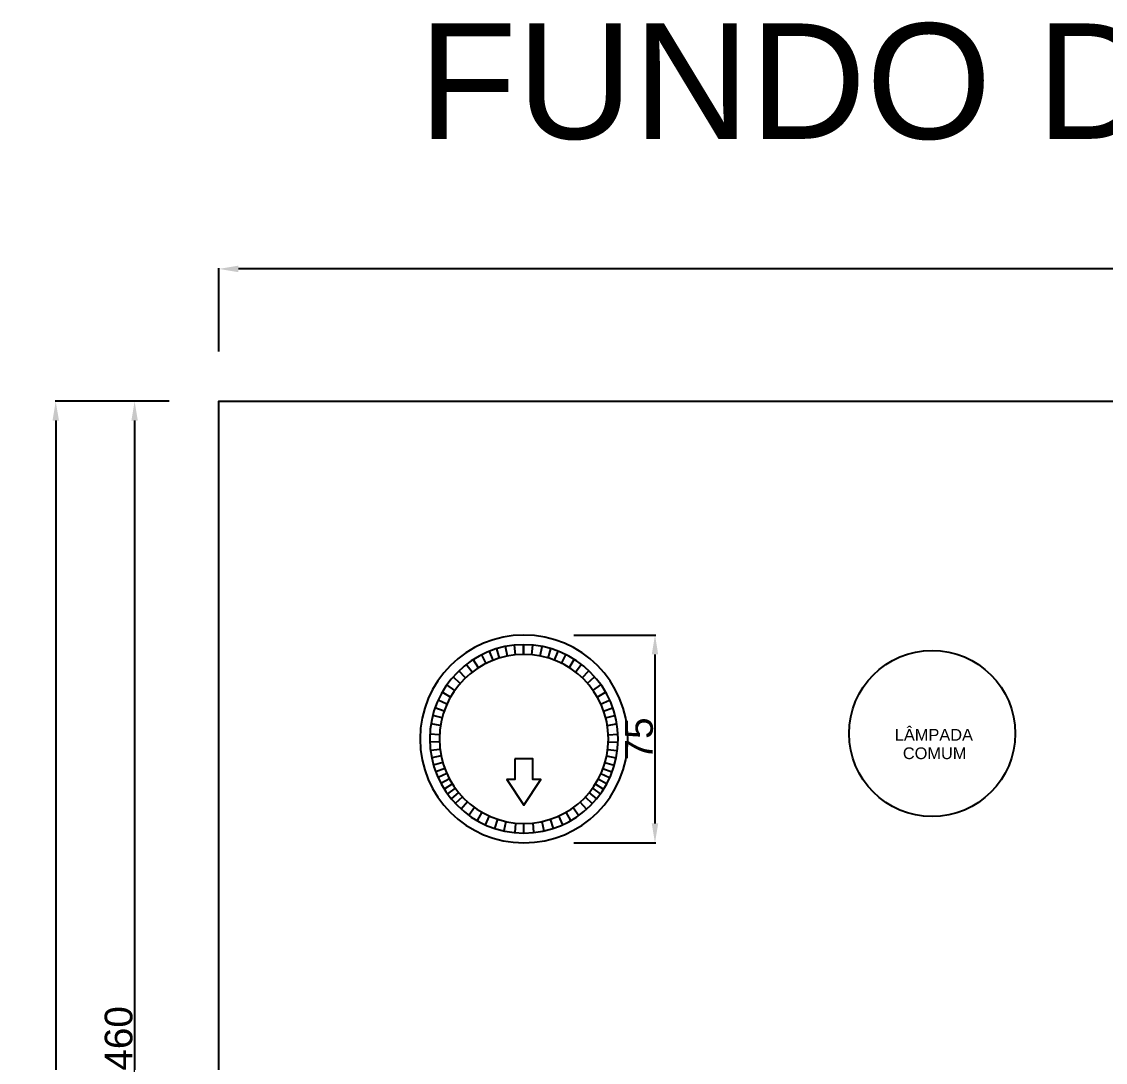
# Model space of a CAD drawing. Header units: millimetres. Extents: x 1729 to 7209, y 940 to 3564.
# Drawn here: x 1729.4 to 2120.6, y 1501 to 1876.7 of the extents above; entities that cross this region are included whole.
import ezdxf

# ---------------------------------------------------------------- set-up
doc = ezdxf.new("R2010")
doc.units = ezdxf.units.MM
doc.layers.add('Traço-fino', color=7, linetype='Continuous', transparency=0.7)
doc.styles.get("Standard").update_dxf_attribs({"font": 'arial.ttf'})
doc.dimstyles.new('ISO-25', dxfattribs={"dimtxt": 10, "dimasz": 7, "dimexe": 0.25, "dimexo": 18, "dimtad": 1, "dimtxsty": 'Standard', "dimcen": 2.5, "dimclrd": 1, "dimadec": 0, "dimazin": 0, "dimtfac": 1, "dimtmove": 0, "dimatfit": 3, "dimfxl": 0, "dimarcsym": 0})

# ---------------------------------------------------------------- blocks, each defined once
blk = doc.blocks.new('*D51')
at = {"color": 0, "lineweight": -2}
for p, q in [((1800.63, 1757.68), (1800.63, 1787.69)), ((2900.63, 1757.68), (2900.63, 1787.69))]:
    blk.add_line(p, q, dxfattribs=at)
at = {"color": 1, "lineweight": -2}
blk.add_line((2893.63, 1787.44), (1807.63, 1787.44), dxfattribs=at)
at = {"color": 1}
for points in [[(1807.63, 1788.61), (1807.63, 1786.27), (1800.63, 1787.44)], [(2893.63, 1788.61), (2893.63, 1786.27), (2900.63, 1787.44)]]:
    blk.add_solid(points, dxfattribs=at)
at = {"layer": 'Defpoints', "color": 0}
for p in [(1800.63, 1787.44), (1800.63, 1739.68), (2900.63, 1739.68)]:
    blk.add_point(p, dxfattribs=at)
at = {"color": 0, "insert": (2350.63, 1793.17), "char_height": 10, "attachment_point": 5}
blk.add_mtext('1100', dxfattribs=at)
blk = doc.blocks.new('*D52')
at = {"color": 0, "lineweight": -2}
for p, q in [((1782.63, 1739.68), (1741.45, 1739.68)), ((1782.63, 939.68), (1741.45, 939.68))]:
    blk.add_line(p, q, dxfattribs=at)
at = {"color": 1, "lineweight": -2}
blk.add_line((1741.7, 1732.68), (1741.7, 946.68), dxfattribs=at)
at = {"color": 1}
for points in [[(1740.53, 1732.68), (1742.87, 1732.68), (1741.7, 1739.68)], [(1740.53, 946.68), (1742.87, 946.68), (1741.7, 939.68)]]:
    blk.add_solid(points, dxfattribs=at)
at = {"layer": 'Defpoints', "color": 0}
for p in [(1800.63, 1739.68), (1741.7, 939.68), (1800.63, 939.68)]:
    blk.add_point(p, dxfattribs=at)
at = {"color": 0, "insert": (1735.97, 1339.68), "char_height": 10, "attachment_point": 5, "rotation": 90}
blk.add_mtext('800', dxfattribs=at)
blk = doc.blocks.new('fotocelula')
for p, q in [((3315.96, 2810.13), (3315.96, 2817.13)), ((3316.17, 2810.13), (3316.17, 2817.13)), ((3288.87, 2803.68), (3285.74, 2809.94)), ((3293.87, 2805.91), (3291.31, 2812.43)), ((3298.57, 2807.54), (3296.56, 2814.24)), ((3304.24, 2808.96), (3302.87, 2815.82)), ((3310.15, 2809.84), (3309.46, 2816.8)), ((3321.98, 2809.84), (3322.67, 2816.8)), ((3327.89, 2808.96), (3329.26, 2815.82)), ((3333.55, 2807.54), (3335.57, 2814.24)), ((3338.26, 2805.91), (3340.82, 2812.43)), ((3343.26, 2803.68), (3346.39, 2809.94)), ((3278.81, 2797.36), (3274.52, 2802.89)), ((3283.39, 2800.58), (3279.62, 2806.48)), ((3348.74, 2800.58), (3352.51, 2806.48)), ((3353.32, 2797.36), (3357.61, 2802.89)), ((3270.23, 2789.27), (3264.96, 2793.88)), ((3273.97, 2793.19), (3269.13, 2798.24)), ((3358.16, 2793.19), (3363, 2798.24)), ((3361.9, 2789.27), (3367.17, 2793.88)), ((3266.25, 2784.19), (3260.52, 2788.22)), ((3365.88, 2784.19), (3371.61, 2788.22)), ((3263.18, 2779.36), (3257.1, 2782.82)), ((3368.95, 2779.36), (3375.03, 2782.82)), ((3258.56, 2769.19), (3251.94, 2771.49)), ((3260.57, 2774.25), (3254.19, 2777.13)), ((3371.56, 2774.25), (3377.93, 2777.13)), ((3373.57, 2769.19), (3380.19, 2771.49)), ((3257.1, 2764.39), (3250.33, 2766.14)), ((3375.03, 2764.39), (3381.8, 2766.14)), ((3255.94, 2758.83), (3249.03, 2759.94)), ((3376.19, 2758.83), (3383.1, 2759.94)), ((3255.2, 2746.99), (3248.21, 2746.74)), ((3255.24, 2752.2), (3248.25, 2752.55)), ((3376.89, 2752.2), (3383.88, 2752.55)), ((3376.93, 2746.99), (3383.92, 2746.74)), ((3255.64, 2741.57), (3248.69, 2740.7)), ((3376.49, 2741.57), (3383.44, 2740.7)), ((3256.41, 2736.86), (3249.56, 2735.45)), ((3257.6, 2732.09), (3250.87, 2730.13)), ((3374.53, 2732.09), (3381.26, 2730.13)), ((3375.72, 2736.86), (3382.57, 2735.45)), ((3259.04, 2727.74), (3252.48, 2725.29)), ((3260.53, 2724.12), (3254.14, 2721.25)), ((3371.6, 2724.12), (3377.99, 2721.25)), ((3373.09, 2727.74), (3379.65, 2725.29)), ((3262.43, 2720.26), (3256.27, 2716.94)), ((3264.5, 2716.7), (3258.57, 2712.98)), ((3367.63, 2716.7), (3373.56, 2712.98)), ((3369.7, 2720.26), (3375.86, 2716.94)), ((3266.55, 2713.65), (3260.86, 2709.57)), ((3269.02, 2710.42), (3263.61, 2705.98)), ((3271.71, 2707.36), (3266.61, 2702.57)), ((3360.42, 2707.36), (3365.52, 2702.57)), ((3363.11, 2710.42), (3368.52, 2705.98)), ((3365.58, 2713.65), (3371.27, 2709.57)), ((3275.52, 2703.65), (3270.85, 2698.43)), ((3280.53, 2699.62), (3276.44, 2693.94)), ((3351.6, 2699.62), (3355.69, 2693.94)), ((3356.61, 2703.65), (3361.27, 2698.43)), ((3285.77, 2696.25), (3282.28, 2690.18)), ((3290.95, 2693.59), (3288.06, 2687.21)), ((3341.18, 2693.59), (3344.07, 2687.21)), ((3346.36, 2696.25), (3349.85, 2690.18)), ((3297.09, 2691.19), (3294.91, 2684.54)), ((3303.06, 2689.56), (3301.55, 2682.72)), ((3309.46, 2688.48), (3309, 2681.49)), ((3316.17, 2688.13), (3316.17, 2681.13)), ((3321.95, 2688.43), (3322.64, 2681.46)), ((3329.07, 2689.56), (3330.58, 2682.72)), ((3335.03, 2691.19), (3337.22, 2684.54))]:
    blk.add_line(p, q)
blk.add_lwpolyline([(3322.64, 2734.8), (3322.64, 2719.87), (3328.35, 2719.87), (3316.06, 2701.39), (3303.78, 2719.87), (3309.49, 2719.87), (3309.49, 2734.8)], close=True)
for radius in [75, 68, 61]:
    blk.add_circle((3315.96, 2749.13), radius)
blk = doc.blocks.new('*D55')
at = {"color": 0, "linetype": 'Continuous', "lineweight": -2}
for p, q in [((1782.63, 1739.68), (1769.93, 1739.68)), ((1782.63, 1279.68), (1769.93, 1279.68))]:
    blk.add_line(p, q, dxfattribs=at)
at = {"color": 1, "linetype": 'Continuous', "lineweight": -2}
blk.add_line((1770.18, 1732.68), (1770.18, 1286.68), dxfattribs=at)
at = {"color": 1}
for points in [[(1769.01, 1732.68), (1771.34, 1732.68), (1770.18, 1739.68)], [(1769.01, 1286.68), (1771.34, 1286.68), (1770.18, 1279.68)]]:
    blk.add_solid(points, dxfattribs=at)
at = {"layer": 'Defpoints', "color": 0}
for p in [(1800.63, 1739.68), (1770.18, 1279.68), (1800.63, 1279.68)]:
    blk.add_point(p, dxfattribs=at)
at = {"color": 0, "insert": (1764.45, 1509.68), "char_height": 10, "attachment_point": 5, "rotation": 90}
blk.add_mtext('460', dxfattribs=at)
blk = doc.blocks.new('*D54')
at = {"layer": 'Defpoints', "color": 0}
for p in [(1910.73, 1655.28), (1910.73, 1580.28), (1958.05, 1580.28)]:
    blk.add_point(p, dxfattribs=at)
at = {"layer": 'Traço-fino', "color": 0, "linetype": 'Continuous', "lineweight": -2}
for p, q in [((1928.73, 1655.28), (1958.3, 1655.28)), ((1928.73, 1580.28), (1958.3, 1580.28))]:
    blk.add_line(p, q, dxfattribs=at)
at = {"layer": 'Traço-fino', "color": 1, "linetype": 'Continuous', "lineweight": -2}
blk.add_line((1958.05, 1648.28), (1958.05, 1587.28), dxfattribs=at)
at = {"layer": 'Traço-fino', "color": 1}
for points in [[(1956.88, 1648.28), (1959.21, 1648.28), (1958.05, 1655.28)], [(1956.88, 1587.28), (1959.21, 1587.28), (1958.05, 1580.28)]]:
    blk.add_solid(points, dxfattribs=at)
at = {"layer": 'Traço-fino', "color": 0, "insert": (1952.34, 1617.78), "char_height": 10, "attachment_point": 5, "rotation": 90}
blk.add_mtext('75', dxfattribs=at)

msp = doc.modelspace()

# ---------------------------------------------------------------- linework, layer by layer
msp.add_lwpolyline([(2900.631, 939.679), (1800.631, 939.679), (1800.631, 1739.679), (2900.631, 1739.679)], close=True)
at = {"layer": 'Traço-fino'}
msp.add_circle((2058.103, 1619.736), 30, dxfattribs=at)

# ---------------------------------------------------------------- block references
at = {"layer": 'Traço-fino', "xscale": -0.5, "yscale": 0.5, "zscale": 0.5}
msp.add_blockref('fotocelula', (3568.715, 243.213), dxfattribs=at)

# ---------------------------------------------------------------- texts
at = {"insert": (1872.605, 1876.063), "char_height": 41.67496, "attachment_point": 1}
msp.add_mtext_dynamic_manual_height_columns('FUNDO DO PAINEL', width=670.6184, gutter_width=208.375, heights=[0], dxfattribs=at)
at = {"layer": 'Traço-fino'}
for s, p in [('LÂMPADA', (2044.633, 1617.155)), ('COMUM', (2047.536, 1610.496))]:
    msp.add_text(s, height=4.2255, dxfattribs=at).set_placement(p)

# ---------------------------------------------------------------- dimensions: what is measured, and where the dimension line sits
for base, p1, p2, angle, picture, middle in [((1800.631, 1787.439), (2900.631, 1739.679), (1800.631, 1739.679), 180, '*D51', (2350.631, 1793.17)), ((1741.698, 939.679), (1800.631, 1739.679), (1800.631, 939.679), 90, '*D52', (1735.968, 1339.679)), ((1770.178, 1279.679), (1800.631, 1739.679), (1800.631, 1279.679), 90, '*D55', (1764.447, 1509.679))]:
    dim = msp.add_linear_dim(base=base, p1=p1, p2=p2, angle=angle, dimstyle='ISO-25')
    dim.commit()
    dim.dimension.update_dxf_attribs({"geometry": picture, "text_midpoint": middle})
dim = msp.add_linear_dim(base=(1958.047, 1580.28), p1=(1910.732, 1655.28), p2=(1910.732, 1580.28), angle=90, dimstyle='ISO-25', dxfattribs=at)
dim.commit()
dim.dimension.update_dxf_attribs({"geometry": '*D54', "text_midpoint": (1952.337, 1617.78)})

doc.saveas('drawing.dxf')
